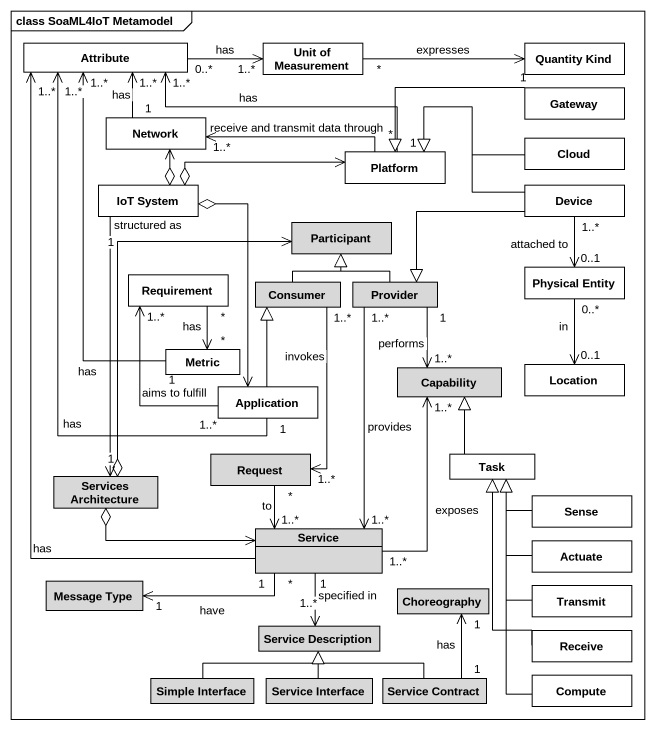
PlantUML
@startuml
mainframe class SoaML4IoT Metamodel
hide circle
hide empty members
class Attribute #FFFFFF
class "Unit of Measurement" as Unit_of_Measurement #FFFFFF
class "Quantity Kind" as Quantity_Kind #FFFFFF
class "Network" as Network_ #FFFFFF
class Gateway #FFFFFF
class Platform #FFFFFF
class "Cloud" as Cloud_ #FFFFFF
class "IoT System" as IoT_System #FFFFFF
class Device #FFFFFF
class "Participant" as Participant_ #D8D8D8
class Requirement #FFFFFF
class Consumer #D8D8D8
class Provider #D8D8D8
class "Physical Entity" as Physical_Entity #FFFFFF
class Metric #FFFFFF
class Application #FFFFFF
class Capability #D8D8D8
class Location #FFFFFF
class Request #D8D8D8
class Task #FFFFFF
class "Services Architecture" as Services_Architecture #D8D8D8
class Sense #FFFFFF
class Service #D8D8D8
class Actuate #FFFFFF
class "Message Type" as Message_Type #D8D8D8
class Choreography #D8D8D8
class Transmit #FFFFFF
class "Service Description" as Service_Description #D8D8D8
class Receive #FFFFFF
class "Simple Interface" as Simple_Interface #D8D8D8
class "Service Interface" as Service_Interface #D8D8D8
class "Service Contract" as Service_Contract #D8D8D8
class Compute #FFFFFF
Attribute "0..*" -right-> "1..*" Unit_of_Measurement : has
Unit_of_Measurement "*" -right-> "1" Quantity_Kind : expresses
Network_ "1" -up-> "1..*" Attribute : has
Gateway -left-|> Platform
Platform "1" -left-> "1..*" Attribute : has
Platform "*" -left-> "1..*" Network_ : receive and transmit data through
Cloud_ -left-|> Platform
IoT_System o-up-> Network_
IoT_System o-right-> Platform
IoT_System o--> Application
IoT_System "1" --> "1" Services_Architecture : structured as
Device -left-|> Platform
Device -left-|> Provider
Device "1..*" --> "0..1" Physical_Entity : attached to
Requirement "*" --> "*" Metric : has
Consumer -up-|> Participant_
Consumer "1..*" --> "1..*" Request : invokes
Provider -up-|> Participant_
Provider "1" --> "1..*" Capability : performs
Provider "1..*" --> "1..*" Service : provides
Physical_Entity "0..*" --> "0..1" Location : in
Metric "1" -up-> "1..*" Attribute : has
Application "1" -up-> "1..*" Attribute : has
Application "1..*" -up-> "1..*" Requirement : aims to fulfill
Application -up-|> Consumer
Request "*" --> "1..*" Service : to
Task -up-|> Capability
Services_Architecture o-up-> Participant_
Services_Architecture o-right-> Service
Sense -left-|> Task
Service "1" -up-> "1..*" Attribute : has
Service "1..*" -up-> "1..*" Capability : exposes
Service "*" -left-> "1" Message_Type : have
Service "1" --> "1..*" Service_Description : specified in
Actuate -up-|> Task
Transmit -up-|> Task
Receive -up-|> Task
Simple_Interface -right-|> Service_Description
Service_Interface -up-|> Service_Description
Service_Contract "1" -up-> "1" Choreography : has
Service_Contract -left-|> Service_Description
Compute -up-|> Task
@enduml
